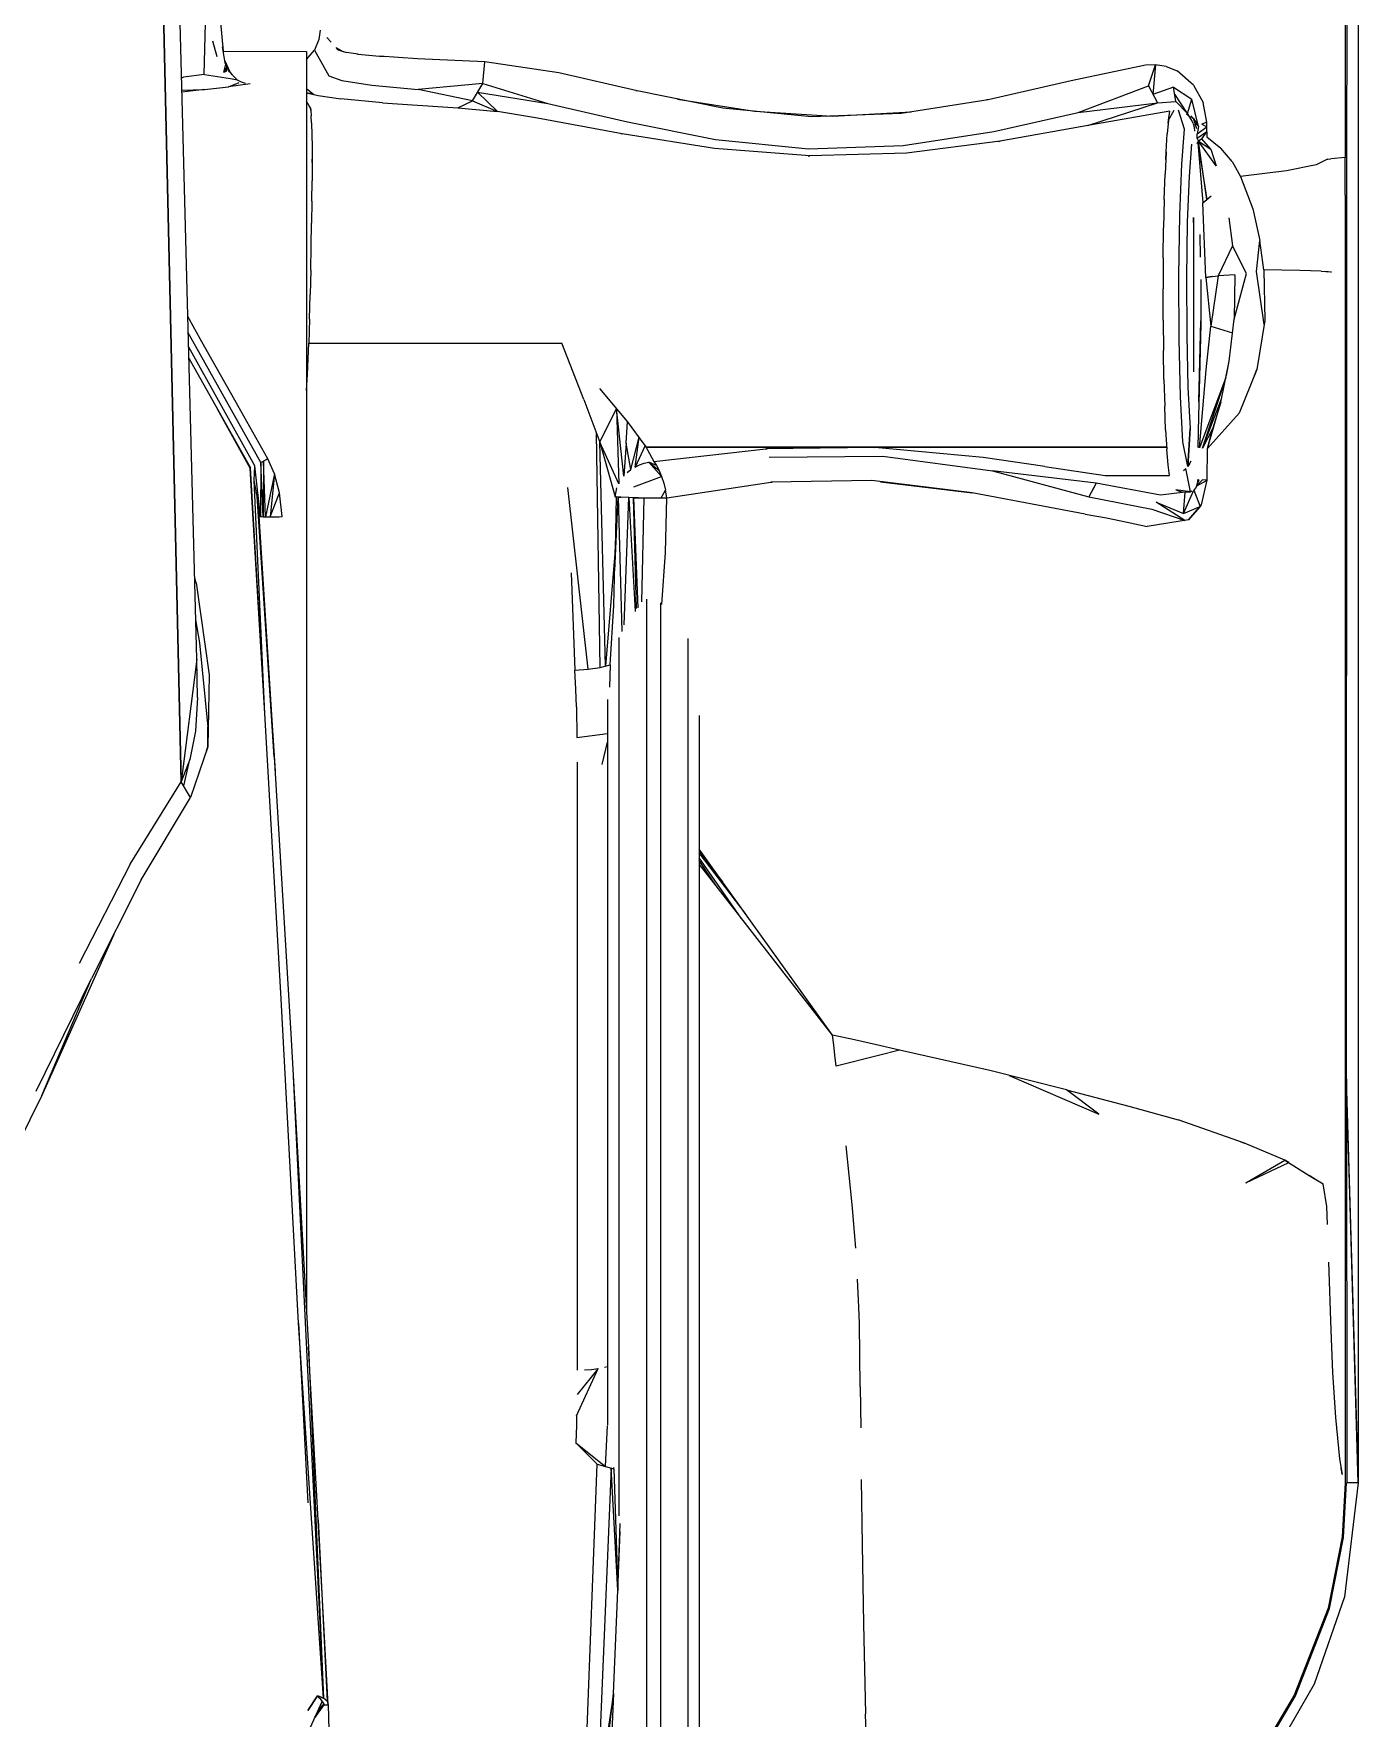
# Model space of a CAD drawing. Header units: millimetres. Extents: x -57554 to 16546, y 2142 to 98430.
# Drawn here: x -25483.4 to -25313.4, y 76504.7 to 76720.9 of the extents above; entities that cross this region are included whole.
import ezdxf

# ---------------------------------------------------------------- set-up
doc = ezdxf.new("R2010")
doc.units = ezdxf.units.MM

msp = doc.modelspace()

# ---------------------------------------------------------------- linework, layer by layer
at = {"color": 2, "linetype": 'Continuous'}
for p, q in [((-25313.41, 76534.92), (-25313.41, 76819.14)), ((-25464.46, 76624.89), (-25467.38, 76750.4)), ((-25467.38, 76750.4), (-25464.46, 76624.89)), ((-25462.47, 76640.64), (-25465.34, 76750.4)), ((-25461.53, 76715.63), (-25461.17, 76728.51)), ((-25459.05, 76718.63), (-25460, 76729.04)), ((-25315.08, 76723.62), (-25315.1, 76704.99)), ((-25314.9, 76723.62), (-25314.93, 76704.98)), ((-25460.44, 76719.98), (-25459.89, 76717.96)), ((-25446.8, 76720.14), (-25447.37, 76718.76)), ((-25446.65, 76721.35), (-25446.8, 76720.14)), ((-25445.24, 76719.8), (-25445.79, 76720.41)), ((-25445.22, 76719.79), (-25445.79, 76720.41)), ((-25458.82, 76717.16), (-25459.15, 76719.21)), ((-25459.05, 76718.62), (-25448.37, 76718.61)), ((-25448.37, 76718.61), (-25448.37, 76556.76)), ((-25448.37, 76717.56), (-25447.9, 76718.13)), ((-25447.9, 76718.13), (-25447.37, 76718.76)), ((-25447.37, 76718.76), (-25445.52, 76715.49)), ((-25444.51, 76719.03), (-25444.57, 76719.09)), ((-25444.32, 76718.82), (-25444.57, 76719.09)), ((-25444.51, 76719.03), (-25444.31, 76718.81)), ((-25443.81, 76718.65), (-25444.51, 76719.03)), ((-25444.31, 76718.81), (-25443.81, 76718.65)), ((-25444.31, 76718.81), (-25443.25, 76718.48)), ((-25443.81, 76718.65), (-25443.25, 76718.48)), ((-25441.78, 76718.26), (-25443.25, 76718.48)), ((-25441.95, 76718.29), (-25441.78, 76718.26)), ((-25441.78, 76718.26), (-25439.03, 76717.99)), ((-25439.03, 76717.99), (-25438.29, 76717.94)), ((-25434.14, 76717.67), (-25439.03, 76717.99)), ((-25425.51, 76717.29), (-25434.14, 76717.67)), ((-25461.48, 76715.64), (-25464.19, 76715.32)), ((-25461.48, 76715.64), (-25458.14, 76715.12)), ((-25459.01, 76715.95), (-25458.75, 76716.97)), ((-25458.63, 76716.63), (-25459.01, 76715.95)), ((-25459.01, 76715.95), (-25458.67, 76716.09)), ((-25458.15, 76715.84), (-25458.87, 76717.46)), ((-25458.63, 76716.63), (-25458.82, 76717.16)), ((-25458.75, 76716.97), (-25458.82, 76717.16)), ((-25458.75, 76716.97), (-25458.63, 76716.63)), ((-25458.67, 76716.09), (-25458.63, 76716.63)), ((-25458.4, 76716.14), (-25458.63, 76716.63)), ((-25458.63, 76716.63), (-25458.46, 76716.15)), ((-25457.27, 76714.95), (-25458.46, 76716.15)), ((-25458.28, 76715.97), (-25458.4, 76716.14)), ((-25457.92, 76715.6), (-25458.3, 76716.18)), ((-25457.92, 76715.6), (-25458.3, 76716.17)), ((-25458.11, 76715.8), (-25458.18, 76715.9)), ((-25445.52, 76715.49), (-25443.84, 76714.87)), ((-25425.78, 76714.47), (-25425.51, 76717.29)), ((-25416.01, 76715.87), (-25425.51, 76717.29)), ((-25405.95, 76713.53), (-25416.01, 76715.87)), ((-25340.71, 76716.83), (-25350.25, 76714.84)), ((-25339.44, 76716.9), (-25340.71, 76716.83)), ((-25340.34, 76714.19), (-25339.44, 76716.9)), ((-25339.44, 76716.9), (-25339.77, 76713.1)), ((-25338.08, 76716.69), (-25339.44, 76716.9)), ((-25338.08, 76716.69), (-25336.67, 76716.1)), ((-25334.55, 76714.26), (-25336.67, 76716.1)), ((-25464.43, 76715.2), (-25464.19, 76715.32)), ((-25464.39, 76713.62), (-25461.46, 76713.71)), ((-25461.46, 76713.71), (-25464.38, 76713.4)), ((-25461.46, 76713.71), (-25458.41, 76714.07)), ((-25458.41, 76714.07), (-25457.04, 76714.61)), ((-25455.62, 76714.43), (-25458.41, 76714.07)), ((-25458.14, 76715.12), (-25457.27, 76714.95)), ((-25457.27, 76714.95), (-25456.79, 76714.7)), ((-25456.79, 76714.7), (-25456.24, 76714.52)), ((-25448.37, 76713.85), (-25447.45, 76713.09)), ((-25447.45, 76713.09), (-25448.37, 76713.3)), ((-25448.37, 76713.3), (-25446.88, 76712.95)), ((-25443.84, 76714.87), (-25439.99, 76714.27)), ((-25439.99, 76714.27), (-25434.08, 76713.72)), ((-25425.78, 76714.47), (-25434.08, 76713.72)), ((-25427.08, 76712.26), (-25434.08, 76713.72)), ((-25427.08, 76712.26), (-25425.78, 76714.47)), ((-25423.86, 76710.88), (-25426.43, 76713.37)), ((-25426.43, 76713.37), (-25417.42, 76711.93)), ((-25425.78, 76714.47), (-25417.42, 76711.93)), ((-25405.95, 76713.53), (-25406.12, 76713.57)), ((-25394.95, 76711.34), (-25405.95, 76713.53)), ((-25350.25, 76714.84), (-25360.93, 76712.41)), ((-25349.37, 76710.78), (-25340.34, 76714.19)), ((-25340.34, 76714.19), (-25339.19, 76712.01)), ((-25337.12, 76714.04), (-25339.77, 76713.1)), ((-25336.83, 76712.19), (-25337.12, 76714.04)), ((-25337.12, 76714.04), (-25334.76, 76712.48)), ((-25334.55, 76714.26), (-25333.31, 76712.04)), ((-25448.22, 76711.92), (-25448.37, 76712.19)), ((-25448.06, 76711.64), (-25448.22, 76711.92)), ((-25447.89, 76711.36), (-25448.06, 76711.64)), ((-25447.85, 76711.03), (-25447.89, 76711.36)), ((-25447.89, 76711.36), (-25447.83, 76711.03)), ((-25447.45, 76713.09), (-25446.88, 76712.95)), ((-25446.88, 76712.95), (-25443.97, 76712.52)), ((-25438.64, 76711.99), (-25443.97, 76712.52)), ((-25438.64, 76711.99), (-25428.98, 76711.36)), ((-25428.98, 76711.36), (-25427.08, 76712.26)), ((-25428.98, 76711.36), (-25423.86, 76710.88)), ((-25427.08, 76712.26), (-25423.86, 76710.88)), ((-25417.42, 76711.93), (-25407.18, 76709.56)), ((-25400.77, 76712.5), (-25390.92, 76710.94)), ((-25383.58, 76710.22), (-25394.95, 76711.34)), ((-25360.93, 76712.41), (-25372.08, 76710.64)), ((-25360.93, 76712.41), (-25361.1, 76712.38)), ((-25349.37, 76710.78), (-25339.19, 76712.01)), ((-25348.13, 76709.12), (-25339.19, 76712.01)), ((-25339.19, 76712.01), (-25336.83, 76712.19)), ((-25335.32, 76710.65), (-25336.98, 76713.12)), ((-25336.83, 76712.19), (-25335.32, 76710.65)), ((-25335.32, 76710.65), (-25334.76, 76712.48)), ((-25333.94, 76708.98), (-25334.76, 76712.48)), ((-25332.87, 76709.54), (-25333.31, 76712.04)), ((-25447.83, 76711.03), (-25447.77, 76710.35)), ((-25447.74, 76709.43), (-25447.77, 76710.35)), ((-25447.74, 76709.43), (-25447.73, 76709.32)), ((-25447.73, 76709.32), (-25447.7, 76707.97)), ((-25418.73, 76710.06), (-25423.86, 76710.88)), ((-25407.88, 76708.04), (-25418.73, 76710.06)), ((-25407.18, 76709.56), (-25395.91, 76707.31)), ((-25390.92, 76710.94), (-25380.88, 76710.32)), ((-25383.58, 76710.22), (-25383.79, 76710.24)), ((-25372.08, 76710.64), (-25383.58, 76710.22)), ((-25380.88, 76710.32), (-25370.81, 76710.84)), ((-25360.17, 76708.34), (-25349.37, 76710.78)), ((-25347.88, 76709.16), (-25359.39, 76707.08)), ((-25337.59, 76710.92), (-25347.88, 76709.16)), ((-25337.77, 76709.79), (-25337.93, 76708.04)), ((-25337.81, 76709.39), (-25337.77, 76709.79)), ((-25337.77, 76709.79), (-25337.05, 76711.05)), ((-25337.77, 76709.79), (-25337.59, 76710.92)), ((-25335.72, 76708.63), (-25336.47, 76711.06)), ((-25335.45, 76710.61), (-25335.31, 76710.46)), ((-25335.1, 76710.24), (-25335.45, 76710.61)), ((-25334.82, 76709.82), (-25335.32, 76710.65)), ((-25335.31, 76710.46), (-25335.1, 76710.24)), ((-25334.58, 76709.98), (-25334.91, 76710.33)), ((-25334.72, 76710.13), (-25334.91, 76710.33)), ((-25334.61, 76709.36), (-25334.82, 76709.82)), ((-25334.72, 76710.13), (-25334.58, 76709.98)), ((-25334.61, 76709.36), (-25334.48, 76708.87)), ((-25334.12, 76708.68), (-25334.58, 76709.98)), ((-25334.58, 76709.98), (-25333.94, 76708.98)), ((-25334.58, 76709.98), (-25334.34, 76709.58)), ((-25334.34, 76709.58), (-25333.94, 76708.98)), ((-25334.18, 76709.14), (-25334.34, 76709.58)), ((-25333.94, 76708.98), (-25334.11, 76708.05)), ((-25332.87, 76709.54), (-25333.51, 76709.28)), ((-25333.51, 76709.28), (-25332.92, 76709.52)), ((-25333.51, 76709.28), (-25332.86, 76708.91)), ((-25332.92, 76709.52), (-25332.87, 76709.54)), ((-25332.86, 76708.91), (-25332.87, 76709.54)), ((-25447.7, 76707.97), (-25447.68, 76706.31)), ((-25408.06, 76708.07), (-25407.88, 76708.04)), ((-25396.02, 76706.16), (-25407.88, 76708.04)), ((-25395.91, 76707.31), (-25383.96, 76706.12)), ((-25371.84, 76706.52), (-25360.17, 76708.34)), ((-25359.39, 76707.08), (-25371.4, 76705.57)), ((-25359.58, 76707.05), (-25359.39, 76707.08)), ((-25338.08, 76705.71), (-25337.93, 76708.04)), ((-25336.08, 76704.16), (-25335.72, 76708.63)), ((-25334.48, 76708.87), (-25334.44, 76708.37)), ((-25334.11, 76708.05), (-25332.86, 76708.91)), ((-25334.1, 76707.42), (-25334.11, 76708.05)), ((-25332.85, 76708.28), (-25334.1, 76707.42)), ((-25334.1, 76707.42), (-25333.91, 76707.1)), ((-25334.09, 76706.8), (-25333.91, 76707.1)), ((-25334.09, 76706.8), (-25334.01, 76706.94)), ((-25333.91, 76707.1), (-25334.01, 76706.94)), ((-25334.01, 76706.94), (-25333.38, 76699.16)), ((-25334.01, 76706.94), (-25332.84, 76699.62)), ((-25333.49, 76707.39), (-25333.91, 76707.1)), ((-25332.84, 76699.62), (-25333.91, 76707.1)), ((-25331.64, 76703.91), (-25333.91, 76707.1)), ((-25333.91, 76707.1), (-25332.36, 76706.06)), ((-25333.49, 76707.39), (-25332.85, 76708.28)), ((-25332.36, 76706.06), (-25333.49, 76707.39)), ((-25332.85, 76708.28), (-25332.86, 76708.91)), ((-25332.85, 76708.28), (-25332.84, 76707.66)), ((-25332.84, 76707.66), (-25331.04, 76706.2)), ((-25447.68, 76706.31), (-25447.68, 76704.78)), ((-25447.68, 76704.36), (-25447.68, 76704.78)), ((-25447.68, 76704.78), (-25447.68, 76704.36)), ((-25383.78, 76705.21), (-25396.02, 76706.16)), ((-25384.01, 76705.23), (-25383.78, 76705.21)), ((-25383.96, 76706.12), (-25371.84, 76706.52)), ((-25371.4, 76705.57), (-25383.78, 76705.21)), ((-25338.08, 76705.71), (-25338.21, 76702.87)), ((-25338.13, 76704.75), (-25338.08, 76705.71)), ((-25334.81, 76706.69), (-25335.14, 76702.62)), ((-25332.36, 76706.06), (-25331.64, 76703.91)), ((-25329.61, 76704.48), (-25331.04, 76706.2)), ((-25317.38, 76704.79), (-25318.84, 76704.07)), ((-25317.38, 76704.79), (-25316.93, 76704.82)), ((-25317.38, 76704.79), (-25317.33, 76704.8)), ((-25317.33, 76704.8), (-25316.93, 76704.82)), ((-25315.1, 76704.99), (-25316.93, 76704.82)), ((-25315.11, 76700.16), (-25315.1, 76704.99)), ((-25314.93, 76704.98), (-25314.93, 76700.17)), ((-25447.68, 76704.36), (-25447.68, 76702)), ((-25338.32, 76699.59), (-25338.21, 76702.87)), ((-25336.33, 76697.62), (-25336.08, 76704.16)), ((-25335.14, 76702.62), (-25335.36, 76696.68)), ((-25329.61, 76704.48), (-25328.53, 76702.55)), ((-25322.61, 76703.27), (-25328.53, 76702.55)), ((-25328.53, 76702.55), (-25326.97, 76698.43)), ((-25318.84, 76704.07), (-25322.61, 76703.27)), ((-25447.7, 76699.39), (-25447.68, 76702)), ((-25447.7, 76699.39), (-25447.74, 76696.58)), ((-25338.32, 76699.59), (-25338.4, 76695.98)), ((-25333.38, 76699.16), (-25332.3, 76700.07)), ((-25333.38, 76699.16), (-25332.84, 76699.62)), ((-25332.98, 76689.61), (-25333.38, 76699.16)), ((-25332.84, 76699.62), (-25332.3, 76700.07)), ((-25326.97, 76698.43), (-25326.05, 76694.33)), ((-25315.11, 76700.16), (-25315.11, 76695.26)), ((-25314.93, 76700.17), (-25314.93, 76695.29)), ((-25447.79, 76693.61), (-25447.74, 76696.58)), ((-25338.45, 76692.12), (-25338.4, 76695.98)), ((-25336.45, 76689.81), (-25336.33, 76697.62)), ((-25335.36, 76696.68), (-25335.47, 76689.58)), ((-25334.57, 76697.28), (-25334.57, 76696.97)), ((-25334.57, 76696.66), (-25334.57, 76697.28)), ((-25334.57, 76696.97), (-25334.57, 76696.66)), ((-25334.57, 76696.66), (-25334.57, 76695.81)), ((-25330.04, 76697.26), (-25329.56, 76693.64)), ((-25334.57, 76695.81), (-25334.57, 76677.5)), ((-25333.66, 76692.19), (-25333.72, 76695.1)), ((-25326.49, 76690.36), (-25326.05, 76694.33)), ((-25325.54, 76690.6), (-25326.05, 76694.33)), ((-25315.11, 76695.26), (-25315.11, 76690.32)), ((-25314.93, 76695.29), (-25314.93, 76690.32)), ((-25447.85, 76690.53), (-25447.79, 76693.61)), ((-25338.45, 76692.12), (-25338.47, 76688.13)), ((-25334.57, 76692.12), (-25334.57, 76691.36)), ((-25329.56, 76693.64), (-25331.42, 76689.82)), ((-25327.77, 76690.12), (-25329.56, 76693.64)), ((-25447.85, 76690.53), (-25447.92, 76687.4)), ((-25336.42, 76681.7), (-25336.45, 76689.81)), ((-25335.47, 76689.58), (-25335.44, 76682.22)), ((-25334.57, 76691.36), (-25334.57, 76690.61)), ((-25332.98, 76689.61), (-25332.2, 76689.72)), ((-25332.19, 76689.72), (-25332.98, 76689.61)), ((-25332.98, 76689.61), (-25332.33, 76683.34)), ((-25331.42, 76689.82), (-25332.33, 76683.34)), ((-25332.2, 76689.72), (-25331.42, 76689.82)), ((-25332.19, 76689.72), (-25331.42, 76689.82)), ((-25329.26, 76689.93), (-25331.42, 76689.82)), ((-25329.33, 76684.26), (-25327.77, 76690.12)), ((-25329.26, 76689.93), (-25329.33, 76684.26)), ((-25325.5, 76683.58), (-25326.49, 76690.36)), ((-25320.92, 76690.51), (-25325.54, 76690.6)), ((-25325.54, 76690.6), (-25325.42, 76684.08)), ((-25318.17, 76690.41), (-25320.92, 76690.51)), ((-25318.17, 76690.41), (-25317.29, 76690.35)), ((-25318.17, 76690.41), (-25317.58, 76690.37)), ((-25317.58, 76690.37), (-25317.28, 76690.35)), ((-25317.28, 76690.35), (-25316.85, 76690.34)), ((-25317.28, 76690.35), (-25316.97, 76690.34)), ((-25316.97, 76690.34), (-25316.85, 76690.34)), ((-25315.11, 76690.32), (-25315.1, 76638.53)), ((-25314.93, 76690.32), (-25314.93, 76638.52)), ((-25448.01, 76684.26), (-25447.92, 76687.4)), ((-25338.46, 76684.13), (-25338.47, 76688.13)), ((-25333.62, 76689.34), (-25333.64, 76683.6)), ((-25461.8, 76681.35), (-25463.62, 76684.59)), ((-25448.01, 76684.26), (-25448.1, 76681.18)), ((-25338.46, 76684.13), (-25338.42, 76680.21)), ((-25334.57, 76684.18), (-25334.57, 76683.43)), ((-25334.57, 76683.43), (-25334.57, 76682.67)), ((-25333.64, 76683.6), (-25333.8, 76676.82)), ((-25333.75, 76678.92), (-25333.64, 76684.04)), ((-25333.64, 76684.04), (-25333.64, 76683.6)), ((-25332.92, 76677.74), (-25332.33, 76683.34)), ((-25332.33, 76683.34), (-25329.54, 76682.48)), ((-25329.98, 76678.86), (-25329.33, 76684.26)), ((-25325.42, 76684.08), (-25326.42, 76677.78)), ((-25454.24, 76665.84), (-25463.56, 76682.48)), ((-25457.6, 76673.87), (-25461.8, 76681.35)), ((-25448.19, 76679.15), (-25448.1, 76681.18)), ((-25448.1, 76681.18), (-25415.63, 76681.18)), ((-25412.81, 76673.94), (-25415.63, 76681.18)), ((-25336.24, 76674.3), (-25336.42, 76681.7)), ((-25335.44, 76682.22), (-25335.28, 76675.49)), ((-25455.01, 76665.44), (-25463.51, 76680.64)), ((-25463.48, 76679.23), (-25459.82, 76672.7)), ((-25448.28, 76677.13), (-25448.19, 76679.15)), ((-25338.35, 76676.49), (-25338.42, 76680.21)), ((-25333.89, 76673.68), (-25333.75, 76678.92)), ((-25331.05, 76673.58), (-25329.98, 76678.86)), ((-25330.31, 76677.02), (-25329.98, 76678.86)), ((-25448.37, 76675.1), (-25448.28, 76677.13)), ((-25334.57, 76678.13), (-25334.57, 76677.82)), ((-25334.57, 76677.82), (-25334.57, 76677.5)), ((-25333.8, 76676.82), (-25333.94, 76671.75)), ((-25333.81, 76667.73), (-25332.92, 76677.74)), ((-25330.41, 76676.75), (-25333.81, 76667.73)), ((-25333.4, 76667.69), (-25330.43, 76676.66)), ((-25326.42, 76677.78), (-25328.72, 76672.18)), ((-25326.73, 76677.04), (-25326.42, 76677.78)), ((-25407.18, 76671.11), (-25410.73, 76675.36)), ((-25338.35, 76676.49), (-25338.26, 76673.08)), ((-25335.28, 76675.49), (-25335.01, 76670.24)), ((-25459.82, 76672.7), (-25455.59, 76665.16)), ((-25455.6, 76665.15), (-25459.82, 76672.7)), ((-25453.37, 76666.32), (-25457.6, 76673.87)), ((-25412.81, 76673.94), (-25410.76, 76668.48)), ((-25410.76, 76668.48), (-25408.59, 76672.79)), ((-25408.59, 76672.79), (-25408.33, 76663.13)), ((-25407.67, 76664.12), (-25408.59, 76672.79)), ((-25338.14, 76670.07), (-25338.26, 76673.08)), ((-25335.94, 76668.52), (-25336.24, 76674.3)), ((-25333.4, 76667.69), (-25330.96, 76674.01)), ((-25332.78, 76667.66), (-25331.05, 76673.58)), ((-25331.05, 76673.58), (-25332.07, 76670.28)), ((-25407.35, 76668.33), (-25407.18, 76671.11)), ((-25404.91, 76668.06), (-25407.18, 76671.11)), ((-25338.14, 76670.07), (-25337.99, 76667.54)), ((-25335.01, 76670.25), (-25335.3, 76665.36)), ((-25335.3, 76665.36), (-25335.01, 76670.24)), ((-25333.94, 76671.75), (-25333.99, 76667.77)), ((-25332.07, 76670.28), (-25333.4, 76667.69)), ((-25328.72, 76672.18), (-25332.78, 76667.66)), ((-25332.78, 76667.66), (-25332.07, 76670.28)), ((-25410.7, 76639.56), (-25411.17, 76669.57)), ((-25410, 76639.74), (-25410.76, 76668.48)), ((-25410.76, 76668.48), (-25408.78, 76661.47)), ((-25408.33, 76663.13), (-25410.76, 76668.48)), ((-25407.35, 76668.33), (-25407.67, 76664.12)), ((-25406.76, 76664.95), (-25407.35, 76668.33)), ((-25406.76, 76664.95), (-25405.68, 76669.1)), ((-25406.23, 76665.28), (-25405.68, 76669.1)), ((-25404.91, 76668.06), (-25406.23, 76665.28)), ((-25404.78, 76667.82), (-25404.91, 76668.06)), ((-25404.91, 76668.06), (-25403.82, 76665.97)), ((-25335.3, 76665.36), (-25335.94, 76668.52)), ((-25454.24, 76665.84), (-25454.31, 76658.93)), ((-25454.24, 76665.84), (-25453.37, 76666.32)), ((-25454.24, 76665.84), (-25453.89, 76666.04)), ((-25453.93, 76658.9), (-25454.24, 76665.84)), ((-25453.89, 76666.04), (-25453.93, 76658.9)), ((-25453.37, 76666.32), (-25453.89, 76666.04)), ((-25453.67, 76658.89), (-25453.89, 76666.04)), ((-25452.51, 76664.42), (-25453.37, 76666.32)), ((-25405.66, 76665.55), (-25405.06, 76665.76)), ((-25405.06, 76665.76), (-25404.45, 76665.9)), ((-25338.01, 76667.82), (-25404.78, 76667.82)), ((-25404.78, 76667.82), (-25375.46, 76667.79)), ((-25403.47, 76665.48), (-25404.45, 76665.9)), ((-25404.45, 76665.9), (-25403.13, 76664.84)), ((-25404.45, 76665.9), (-25402.82, 76664.08)), ((-25403.82, 76665.97), (-25389.43, 76667.61)), ((-25403.82, 76665.97), (-25403.47, 76665.48)), ((-25375.46, 76667.79), (-25389.43, 76667.61)), ((-25389.43, 76667.61), (-25389.26, 76667.61)), ((-25389.03, 76666.53), (-25374.42, 76666.67)), ((-25375.46, 76667.79), (-25338.01, 76667.82)), ((-25374.27, 76667.68), (-25375.46, 76667.79)), ((-25361.55, 76666.48), (-25375.46, 76667.79)), ((-25374.42, 76666.67), (-25360.34, 76664.8)), ((-25353.63, 76665.33), (-25361.55, 76666.48)), ((-25337.83, 76665.57), (-25337.99, 76667.54)), ((-25334.9, 76666.01), (-25335.3, 76665.36)), ((-25334.9, 76666.01), (-25335.08, 76665.67)), ((-25332.79, 76664.95), (-25332.78, 76666.31)), ((-25332.78, 76666.31), (-25332.78, 76667.66)), ((-25455.43, 76662.17), (-25455.6, 76665.15)), ((-25453.72, 76633.64), (-25455.59, 76665.16)), ((-25455.12, 76663.57), (-25455.01, 76665.44)), ((-25453.72, 76633.64), (-25455.12, 76663.57)), ((-25454.73, 76661.54), (-25455.12, 76663.57)), ((-25454.31, 76658.93), (-25455.01, 76665.44)), ((-25452.51, 76664.42), (-25453.67, 76658.89)), ((-25452.51, 76664.42), (-25453.04, 76658.88)), ((-25451.84, 76661.98), (-25452.51, 76664.42)), ((-25407.24, 76664.56), (-25406.76, 76664.95)), ((-25407.24, 76664.56), (-25406.81, 76664.91)), ((-25406.81, 76664.91), (-25406.76, 76664.95)), ((-25406.4, 76662.74), (-25402.82, 76664.08)), ((-25406.23, 76665.28), (-25405.66, 76665.55)), ((-25403.47, 76665.48), (-25403.13, 76664.84)), ((-25403.13, 76664.84), (-25402.99, 76664.49)), ((-25402.82, 76664.08), (-25403.13, 76664.84)), ((-25402.99, 76664.49), (-25402.82, 76664.08)), ((-25402.82, 76664.08), (-25402.54, 76663.22)), ((-25347.07, 76663.22), (-25360.34, 76664.8)), ((-25360.34, 76664.8), (-25347.98, 76661.44)), ((-25353.63, 76665.33), (-25345.92, 76664.21)), ((-25345.92, 76664.21), (-25337.66, 76664.21)), ((-25337.66, 76664.21), (-25337.83, 76665.57)), ((-25335.85, 76664.82), (-25335.56, 76665.07)), ((-25335.85, 76664.82), (-25335.55, 76665.07)), ((-25334.97, 76662.1), (-25335.55, 76665.07)), ((-25335.08, 76665.67), (-25335.3, 76665.36)), ((-25334, 76663.72), (-25334.13, 76662.88)), ((-25334.13, 76662.88), (-25333.82, 76663.68)), ((-25333.41, 76663.64), (-25334.13, 76662.88)), ((-25334.13, 76662.88), (-25332.79, 76663.6)), ((-25333.52, 76660.42), (-25332.79, 76663.6)), ((-25332.79, 76663.6), (-25333.41, 76663.64)), ((-25332.79, 76663.6), (-25332.79, 76664.95)), ((-25453.72, 76633.64), (-25455.43, 76662.17)), ((-25454.43, 76658.95), (-25454.73, 76661.54)), ((-25452.53, 76628.08), (-25454.73, 76661.54)), ((-25454.73, 76661.54), (-25452.42, 76626.24)), ((-25453.04, 76658.88), (-25451.84, 76661.98)), ((-25451.5, 76658.91), (-25451.84, 76661.98)), ((-25412.25, 76639.33), (-25414.85, 76662.66)), ((-25408.83, 76651.94), (-25408.38, 76661.42)), ((-25408.78, 76661.47), (-25408.56, 76662.59)), ((-25408.78, 76661.47), (-25408.68, 76661.97)), ((-25408.78, 76661.47), (-25408.63, 76661.44)), ((-25408.66, 76661.45), (-25408.78, 76661.47)), ((-25408.63, 76661.44), (-25408.76, 76654.68)), ((-25408.38, 76661.42), (-25408.63, 76661.44)), ((-25408.38, 76661.42), (-25408.02, 76661.4)), ((-25408.38, 76661.42), (-25407.92, 76644.18)), ((-25408.04, 76661.4), (-25408.38, 76661.42)), ((-25407.04, 76661.36), (-25408.04, 76661.4)), ((-25402.86, 76661.33), (-25402.31, 76662.29)), ((-25402.54, 76663.22), (-25402.31, 76662.29)), ((-25402.14, 76661.34), (-25402.31, 76662.29)), ((-25402.14, 76661.34), (-25388.79, 76663.32)), ((-25375.85, 76663.53), (-25388.79, 76663.32)), ((-25388.79, 76663.32), (-25388.65, 76663.32)), ((-25362.96, 76661.95), (-25375.85, 76663.53)), ((-25374.75, 76663.4), (-25362.96, 76661.95)), ((-25348.47, 76659.23), (-25362.96, 76661.95)), ((-25347.07, 76663.22), (-25347.98, 76661.44)), ((-25347.98, 76661.44), (-25339.93, 76659.88)), ((-25347.07, 76663.22), (-25347.5, 76662.37)), ((-25338.79, 76661.66), (-25347.07, 76663.22)), ((-25335.64, 76662.04), (-25338.79, 76661.66)), ((-25334.97, 76662.1), (-25336.84, 76662.36)), ((-25336.84, 76662.36), (-25336.38, 76662.19)), ((-25336.38, 76662.19), (-25335.99, 76662.09)), ((-25335.99, 76662.09), (-25335.64, 76662.04)), ((-25335.83, 76659.33), (-25334.52, 76662.32)), ((-25335.83, 76659.33), (-25335.64, 76662.04)), ((-25335.64, 76662.04), (-25335.03, 76662.08)), ((-25335.22, 76662.07), (-25335.64, 76662.04)), ((-25335.03, 76662.08), (-25335.22, 76662.07)), ((-25334.76, 76662.17), (-25335.03, 76662.08)), ((-25335.03, 76662.08), (-25334.97, 76662.1)), ((-25334.76, 76662.17), (-25334.97, 76662.1)), ((-25334.3, 76662.55), (-25334.52, 76662.32)), ((-25334.36, 76662.49), (-25334.52, 76662.32)), ((-25334.52, 76662.32), (-25333.69, 76660.22)), ((-25334.36, 76662.49), (-25334.3, 76662.55)), ((-25334.13, 76662.88), (-25334.3, 76662.55)), ((-25334.13, 76662.88), (-25334.03, 76663.27)), ((-25407.61, 76645.04), (-25407.04, 76661.36)), ((-25407.04, 76661.36), (-25406.23, 76646.72)), ((-25406.44, 76661.34), (-25407.04, 76661.36)), ((-25406.44, 76661.34), (-25405.78, 76661.33)), ((-25406.04, 76647.12), (-25406.44, 76661.34)), ((-25406.44, 76661.34), (-25405.86, 76647.21)), ((-25405.78, 76661.33), (-25406.44, 76661.34)), ((-25405.78, 76661.33), (-25405.07, 76661.33)), ((-25405.35, 76648), (-25405.07, 76661.33)), ((-25405.07, 76661.33), (-25402.86, 76661.33)), ((-25402.86, 76661.33), (-25402.14, 76661.34)), ((-25402.3, 76654.3), (-25402.14, 76661.34)), ((-25348.47, 76659.23), (-25345.72, 76658.74)), ((-25339.93, 76659.88), (-25335.67, 76658.41)), ((-25335.67, 76658.41), (-25339.36, 76660.77)), ((-25339.36, 76660.77), (-25335.83, 76659.33)), ((-25335.83, 76659.33), (-25333.69, 76660.22)), ((-25335.2, 76658.49), (-25333.52, 76660.42)), ((-25333.69, 76660.22), (-25335.2, 76658.49)), ((-25333.69, 76660.22), (-25333.52, 76660.42)), ((-25454.49, 76658.99), (-25452.53, 76628.08)), ((-25454.49, 76658.96), (-25454.43, 76658.95)), ((-25454.43, 76658.95), (-25454.31, 76658.93)), ((-25454.31, 76658.93), (-25454.15, 76658.91)), ((-25454.15, 76658.91), (-25453.93, 76658.9)), ((-25453.93, 76658.9), (-25453.67, 76658.89)), ((-25453.67, 76658.89), (-25453.37, 76658.89)), ((-25453.37, 76658.89), (-25453.04, 76658.88)), ((-25453.04, 76658.88), (-25452.68, 76658.89)), ((-25452.68, 76658.89), (-25452.3, 76658.89)), ((-25452.3, 76658.89), (-25451.9, 76658.9)), ((-25451.9, 76658.9), (-25451.5, 76658.91)), ((-25345.72, 76658.74), (-25343.07, 76658.22)), ((-25343.07, 76658.22), (-25340.52, 76657.65)), ((-25335.2, 76658.49), (-25340.52, 76657.65)), ((-25408.76, 76654.68), (-25410, 76639.74)), ((-25408.95, 76647.49), (-25408.76, 76654.68)), ((-25402.78, 76647.65), (-25402.3, 76654.3)), ((-25462.56, 76650.42), (-25462.74, 76651.12)), ((-25462.56, 76650.42), (-25462.74, 76651.12)), ((-25414.41, 76651.7), (-25413.94, 76639.2)), ((-25462.56, 76650.42), (-25460.86, 76638.61)), ((-25409.41, 76639.89), (-25408.95, 76647.49)), ((-25404.78, 76648.31), (-25404.78, 76464.94)), ((-25402.98, 76647.85), (-25402.98, 76464.93)), ((-25462.06, 76642.73), (-25462.6, 76645.67)), ((-25461.01, 76631.88), (-25462.06, 76642.73)), ((-25408.31, 76643.42), (-25408.31, 76530.69)), ((-25399.44, 76643.29), (-25399.44, 76466.4)), ((-25462.47, 76640.64), (-25464.46, 76624.89)), ((-25462.36, 76635.69), (-25462.47, 76640.64)), ((-25410.7, 76639.56), (-25409.41, 76639.89)), ((-25409.41, 76639.89), (-25409.51, 76637.05)), ((-25460.86, 76638.61), (-25461.07, 76629.36)), ((-25413.94, 76639.2), (-25412.25, 76639.33)), ((-25413.84, 76636.76), (-25413.94, 76639.2)), ((-25412.25, 76639.33), (-25410.7, 76639.56)), ((-25315.1, 76638.53), (-25315.09, 76586.74)), ((-25314.92, 76586.72), (-25314.93, 76638.52)), ((-25462.36, 76635.69), (-25462.65, 76631.37)), ((-25413.76, 76634.51), (-25413.84, 76636.76)), ((-25409.78, 76635.45), (-25409.78, 76542.33)), ((-25451.65, 76597.03), (-25453.72, 76633.64)), ((-25413.76, 76634.51), (-25413.68, 76630.59)), ((-25397.98, 76633.38), (-25397.98, 76469.93)), ((-25462.65, 76631.37), (-25463.34, 76627.75)), ((-25461.07, 76629.36), (-25461.05, 76631.94)), ((-25461.07, 76629.36), (-25463.26, 76622.89)), ((-25461.24, 76628.86), (-25461.07, 76629.36)), ((-25413.68, 76630.59), (-25409.78, 76631.1)), ((-25410.46, 76627.1), (-25409.78, 76629.97)), ((-25463.34, 76627.75), (-25464.46, 76624.89)), ((-25464.14, 76624.35), (-25463.34, 76627.75)), ((-25452.53, 76628.08), (-25450.41, 76592.53)), ((-25413.65, 76627.4), (-25413.65, 76549.4)), ((-25471.01, 76614.31), (-25464.46, 76624.89)), ((-25463.26, 76622.89), (-25464.46, 76624.89)), ((-25469.61, 76612.33), (-25463.26, 76622.89)), ((-25394.99, 76612.05), (-25397.98, 76616.23)), ((-25394.99, 76612.05), (-25397.98, 76616.23)), ((-25471.01, 76614.31), (-25477.56, 76601.58)), ((-25397.98, 76615.92), (-25394.99, 76612.05)), ((-25391.99, 76607.86), (-25397.98, 76615.78)), ((-25392.6, 76607.39), (-25397.98, 76615.15)), ((-25395.82, 76611.52), (-25397.98, 76614.78)), ((-25395.82, 76611.52), (-25397.97, 76614.28)), ((-25469.61, 76612.33), (-25475.96, 76599.63)), ((-25387.6, 76601.75), (-25394.99, 76612.05)), ((-25387.99, 76601.49), (-25395.82, 76611.52)), ((-25473.13, 76605.3), (-25482.34, 76584.62)), ((-25380.87, 76592.36), (-25387.99, 76601.49)), ((-25380.87, 76592.36), (-25387.6, 76601.75)), ((-25483.09, 76585.21), (-25475.96, 76599.63)), ((-25482.34, 76584.62), (-25475.96, 76599.63)), ((-25449.43, 76555.42), (-25451.65, 76597.03)), ((-25450.41, 76592.53), (-25448.12, 76552.36)), ((-25380.73, 76591.12), (-25380.87, 76592.36)), ((-25378.08, 76591.78), (-25380.87, 76592.36)), ((-25380.57, 76589.8), (-25380.73, 76591.12)), ((-25375.23, 76591.15), (-25378.08, 76591.78)), ((-25372.3, 76590.47), (-25375.23, 76591.15)), ((-25372.3, 76590.47), (-25374.99, 76589.78)), ((-25360.7, 76587.83), (-25372.3, 76590.47)), ((-25380.4, 76588.4), (-25380.57, 76589.8)), ((-25374.99, 76589.78), (-25380.4, 76588.4)), ((-25450.1, 76587.13), (-25446.21, 76507.32)), ((-25350.85, 76585.35), (-25360.7, 76587.83)), ((-25358.21, 76587.2), (-25346.72, 76582.25)), ((-25315.09, 76586.74), (-25315.09, 76534.95)), ((-25313.41, 76534.92), (-25314.92, 76586.72)), ((-25313.42, 76534.92), (-25314.92, 76586.72)), ((-25314.92, 76586.72), (-25314.9, 76534.92)), ((-25482.34, 76584.62), (-25485.44, 76578.4)), ((-25346.72, 76582.25), (-25350.85, 76585.35)), ((-25350.85, 76585.35), (-25342.87, 76583.27)), ((-25342.87, 76583.27), (-25336.52, 76581.52)), ((-25328.02, 76578.53), (-25336.52, 76581.52)), ((-25379.2, 76578.17), (-25378.43, 76570.63)), ((-25328.49, 76578.7), (-25328.02, 76578.53)), ((-25322.84, 76576.34), (-25328.02, 76578.53)), ((-25327.86, 76573.44), (-25322.84, 76576.34)), ((-25327.86, 76573.44), (-25322.34, 76576.03)), ((-25322.34, 76576.03), (-25322.84, 76576.34)), ((-25322.84, 76576.34), (-25319.73, 76574.38)), ((-25319.73, 76574.38), (-25317.91, 76573.32)), ((-25319.72, 76574.4), (-25318.76, 76573.83)), ((-25318.76, 76573.82), (-25317.91, 76573.32)), ((-25317.45, 76570.4), (-25317.91, 76573.32)), ((-25378.43, 76570.63), (-25377.95, 76565.04)), ((-25317.36, 76568.07), (-25317.45, 76570.4)), ((-25317.25, 76563.27), (-25316.96, 76554.53)), ((-25377.49, 76557.49), (-25377.68, 76561.09)), ((-25377.42, 76555.4), (-25377.49, 76557.49)), ((-25449.43, 76555.42), (-25448.23, 76532.35)), ((-25446.21, 76507.32), (-25449.43, 76555.42)), ((-25377.32, 76547.26), (-25377.42, 76555.4)), ((-25316.96, 76554.53), (-25316.71, 76549.11)), ((-25446.89, 76530.18), (-25448.12, 76552.36)), ((-25448.12, 76552.36), (-25446.21, 76507.32)), ((-25413.73, 76543.53), (-25410.94, 76549.61)), ((-25410.94, 76549.61), (-25413.67, 76546.25)), ((-25412.72, 76549.42), (-25411.81, 76549.49)), ((-25411.81, 76549.49), (-25410.94, 76549.61)), ((-25410.14, 76549.77), (-25409.78, 76549.87)), ((-25410.14, 76549.77), (-25409.78, 76549.87)), ((-25316.71, 76549.11), (-25316.35, 76543.34)), ((-25377.32, 76547.26), (-25377.26, 76541.99)), ((-25413.73, 76543.53), (-25413.76, 76542.35)), ((-25316.35, 76543.34), (-25315.83, 76538.01)), ((-25413.76, 76542.35), (-25413.83, 76540.08)), ((-25410.03, 76537.04), (-25409.76, 76542.24)), ((-25411.11, 76537.33), (-25413.83, 76540.08)), ((-25413.83, 76540.08), (-25410.03, 76537.04)), ((-25412.69, 76495.29), (-25411.11, 76537.33)), ((-25411.11, 76537.33), (-25408.95, 76536.75)), ((-25409.3, 76536.84), (-25411.03, 76494.81)), ((-25408.44, 76521.12), (-25409.3, 76536.84)), ((-25408.95, 76536.75), (-25408.94, 76536.92)), ((-25408.95, 76536.75), (-25408.44, 76521.12)), ((-25315.83, 76538.01), (-25315.49, 76536)), ((-25315.49, 76536), (-25315.63, 76536.84)), ((-25377.19, 76535.37), (-25377.07, 76526.98)), ((-25315.09, 76534.95), (-25315.49, 76527.99)), ((-25315.32, 76527.94), (-25314.91, 76534.92)), ((-25313.42, 76534.92), (-25315.18, 76520.3)), ((-25313.42, 76534.92), (-25314.91, 76534.92)), ((-25445.6, 76506.45), (-25446.89, 76530.18)), ((-25446.89, 76530.18), (-25445.74, 76506.91)), ((-25408.44, 76521.12), (-25408.15, 76529.73)), ((-25408.44, 76521.12), (-25408.15, 76528.69)), ((-25315.49, 76527.99), (-25317.28, 76518.85)), ((-25317.12, 76518.79), (-25315.32, 76527.94)), ((-25377.07, 76526.98), (-25376.9, 76516.84)), ((-25408.98, 76507.9), (-25408.44, 76521.12)), ((-25317.28, 76518.85), (-25321.64, 76507.68)), ((-25321.48, 76507.6), (-25317.12, 76518.79)), ((-25315.18, 76520.3), (-25319.09, 76509.12)), ((-25376.9, 76516.84), (-25376.65, 76505.29)), ((-25319.09, 76509.12), (-25324.49, 76499.73)), ((-25449.4, 76500.2), (-25446.38, 76506.89)), ((-25446.96, 76507.61), (-25448.23, 76505.72)), ((-25448.23, 76505.72), (-25446.97, 76507.6)), ((-25447.34, 76504.78), (-25446.14, 76506.45)), ((-25447.3, 76504.86), (-25446.31, 76506.45)), ((-25446.96, 76507.61), (-25446.21, 76507.32)), ((-25446.66, 76507.28), (-25446.96, 76507.61)), ((-25446.21, 76507.32), (-25446.95, 76507.6)), ((-25446.66, 76507.28), (-25446.38, 76506.89)), ((-25446.38, 76506.89), (-25446.14, 76506.45)), ((-25446.31, 76506.45), (-25446.14, 76506.45)), ((-25445.74, 76506.91), (-25446.21, 76507.32)), ((-25446.14, 76506.45), (-25445.83, 76506.45)), ((-25445.83, 76506.45), (-25445.64, 76506.45)), ((-25445.74, 76506.91), (-25445.6, 76506.45)), ((-25445.6, 76506.45), (-25444.53, 76466.09)), ((-25408.98, 76507.9), (-25411.03, 76494.81)), ((-25410.51, 76494.66), (-25408.98, 76507.9)), ((-25408.98, 76507.9), (-25409.61, 76493.57)), ((-25321.64, 76507.68), (-25325.39, 76501.33)), ((-25325.03, 76501.58), (-25321.48, 76507.6)), ((-25376.29, 76492.99), (-25376.65, 76505.29))]:
    msp.add_line(p, q, dxfattribs=at)

doc.saveas('drawing.dxf')
